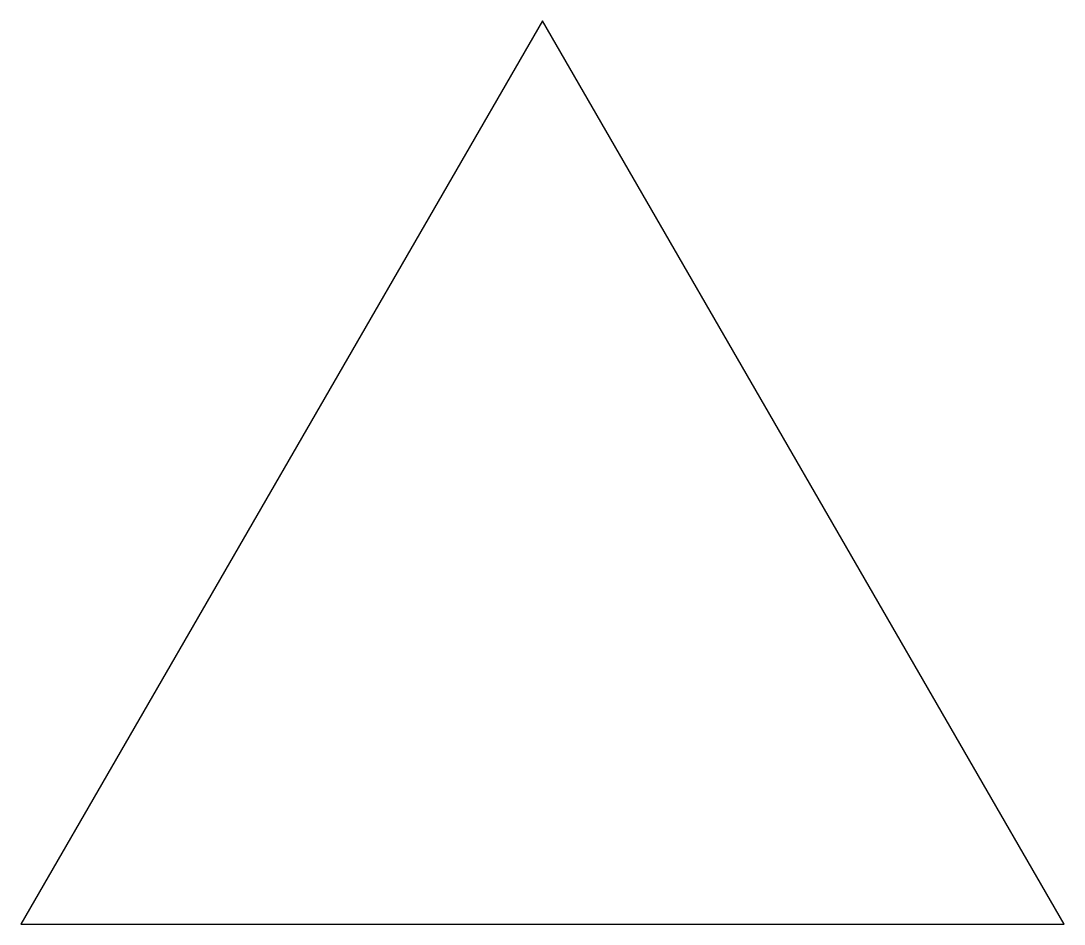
# Model space of a CAD drawing. Header units: metres. Extents: x -0.053 to 0.164, y 0.029 to 0.217.
import ezdxf

# ---------------------------------------------------------------- set-up
doc = ezdxf.new("R2010")
doc.units = ezdxf.units.M

msp = doc.modelspace()

# ---------------------------------------------------------------- linework, layer by layer
at = {"layer": 'Sliver1'}
msp.add_3dface([(0.163512, 0.029473), (0.0554, 0.216723), (-0.052713, 0.029473)], dxfattribs=at)

doc.saveas('drawing.dxf')
